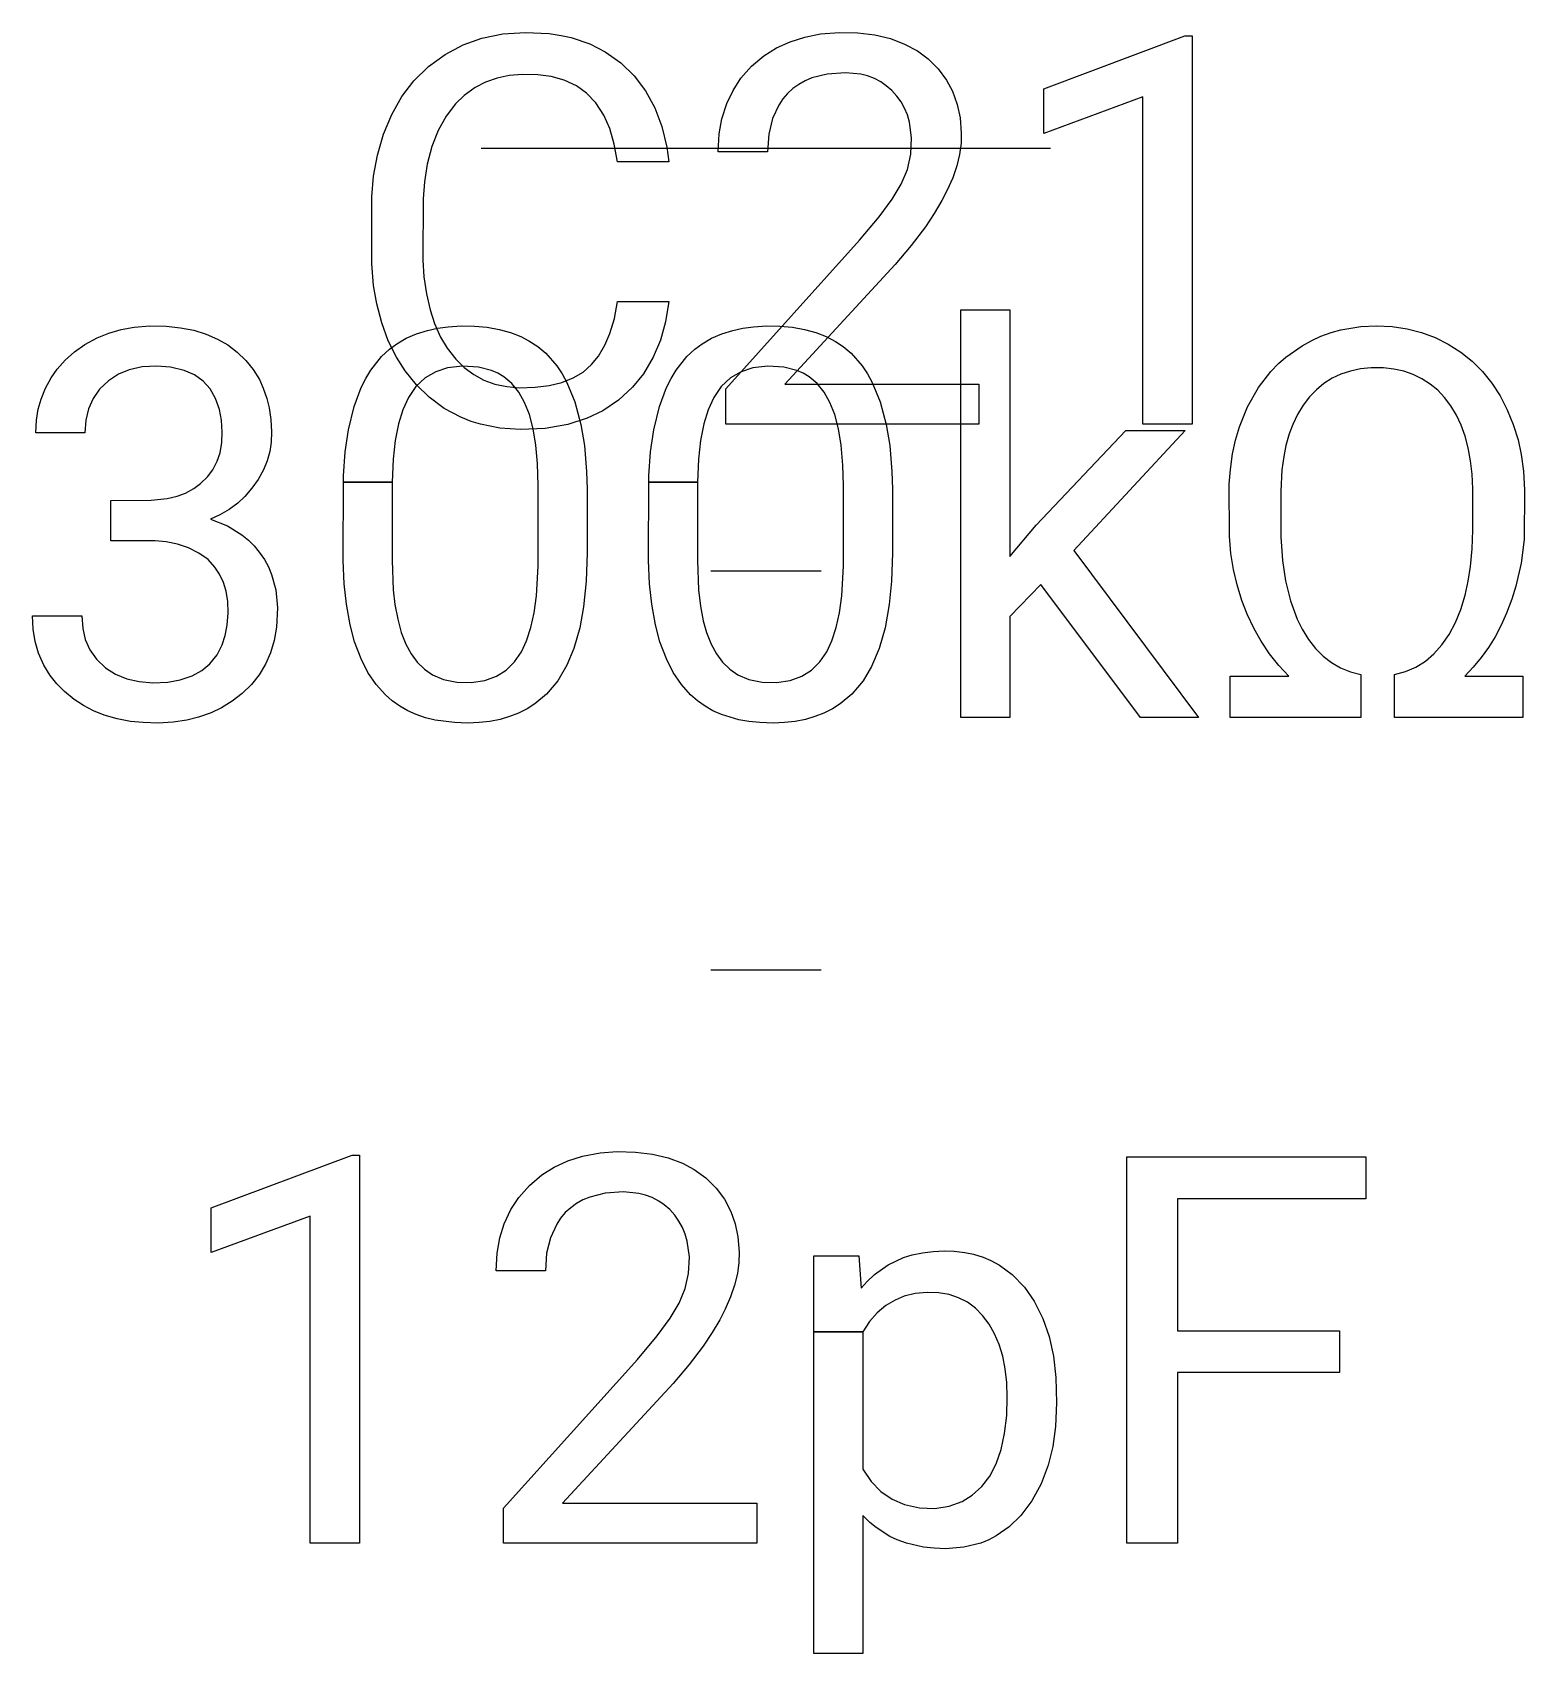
# Model space of a CAD drawing. Header units: inches. Extents: x 3.88 to 7.82, y -6.06 to -2.14.
# Drawn here: x 5.3987 to 5.5487, y -4.9117 to -4.7486 of the extents above; entities that cross this region are included whole.
import ezdxf

# ---------------------------------------------------------------- set-up
doc = ezdxf.new("R2010")
doc.units = ezdxf.units.IN
doc.header["$MEASUREMENT"] = 0
doc.layers.add('F.Silkscreen', color=41, linetype='CONTINUOUS', true_color=0xf2eda1)

msp = doc.modelspace()

# ---------------------------------------------------------------- linework, layer by layer
at = {"layer": 'F.Silkscreen', "linetype": 'CONTINUOUS'}
for p, q in [((5.442, -4.74984), (5.44386, -4.74919)), ((5.44386, -4.74919), (5.44598, -4.74876)), ((5.44598, -4.74876), (5.44824, -4.7486)), ((5.44824, -4.7486), (5.45062, -4.74872)), ((5.45062, -4.74872), (5.45184, -4.74891)), ((5.45184, -4.74891), (5.45284, -4.74913)), ((5.45284, -4.74913), (5.45472, -4.74976)), ((5.47349, -4.75017), (5.47486, -4.74954)), ((5.47486, -4.74954), (5.47634, -4.74907)), ((5.47634, -4.74907), (5.47793, -4.74876)), ((5.47793, -4.74876), (5.47982, -4.74861)), ((5.47982, -4.74861), (5.48168, -4.74865)), ((5.48168, -4.74865), (5.48338, -4.74885)), ((5.48338, -4.74885), (5.48495, -4.74923)), ((5.48495, -4.74923), (5.48638, -4.74977)), ((5.50039, -4.75427), (5.51457, -4.74896)), ((5.51457, -4.74896), (5.51531, -4.74896)), ((5.51531, -4.74896), (5.51531, -4.78801)), ((5.43849, -4.75203), (5.44016, -4.75081)), ((5.44016, -4.75081), (5.442, -4.74984)), ((5.45472, -4.74976), (5.45628, -4.75055)), ((5.45628, -4.75055), (5.45783, -4.75165)), ((5.47099, -4.75201), (5.47224, -4.75096)), ((5.47224, -4.75096), (5.47349, -4.75017)), ((5.48638, -4.74977), (5.48768, -4.75047)), ((5.48768, -4.75047), (5.48874, -4.75126)), ((5.48874, -4.75126), (5.48976, -4.75227)), ((5.43702, -4.75348), (5.43849, -4.75203)), ((5.44662, -4.75294), (5.44539, -4.7532)), ((5.44793, -4.75282), (5.44662, -4.75294)), ((5.44948, -4.75286), (5.44793, -4.75282)), ((5.45083, -4.75304), (5.44948, -4.75286)), ((5.45783, -4.75165), (5.45919, -4.75297)), ((5.45919, -4.75297), (5.46034, -4.75449)), ((5.46992, -4.75322), (5.47099, -4.75201)), ((5.47861, -4.75279), (5.47707, -4.75318)), ((5.48045, -4.75266), (5.47861, -4.75279)), ((5.48199, -4.75281), (5.48045, -4.75266)), ((5.48265, -4.75298), (5.48199, -4.75281)), ((5.48335, -4.75325), (5.48265, -4.75298)), ((5.48976, -4.75227), (5.4906, -4.7534)), ((5.43582, -4.75506), (5.43702, -4.75348)), ((5.44318, -4.75416), (5.4421, -4.75494)), ((5.44424, -4.75361), (5.44318, -4.75416)), ((5.44539, -4.7532), (5.44424, -4.75361)), ((5.45214, -4.7534), (5.45083, -4.75304)), ((5.45339, -4.75399), (5.45214, -4.7534)), ((5.4544, -4.75471), (5.45339, -4.75399)), ((5.46034, -4.75449), (5.46127, -4.75619)), ((5.4685, -4.75574), (5.46913, -4.75443)), ((5.46913, -4.75443), (5.46992, -4.75322)), ((5.47514, -4.75426), (5.47461, -4.75474)), ((5.47573, -4.75383), (5.47514, -4.75426)), ((5.47637, -4.75347), (5.47573, -4.75383)), ((5.47707, -4.75318), (5.47637, -4.75347)), ((5.484, -4.75359), (5.48335, -4.75325)), ((5.48454, -4.75396), (5.484, -4.75359)), ((5.4851, -4.75445), (5.48454, -4.75396)), ((5.4856, -4.755), (5.4851, -4.75445)), ((5.4906, -4.7534), (5.4912, -4.75452)), ((5.4912, -4.75452), (5.49168, -4.75586)), ((5.50039, -4.75876), (5.50039, -4.75427)), ((5.43481, -4.75685), (5.43582, -4.75506)), ((5.44121, -4.75579), (5.44026, -4.75703)), ((5.4421, -4.75494), (5.44121, -4.75579)), ((5.45533, -4.75569), (5.4544, -4.75471)), ((5.45612, -4.75692), (5.45533, -4.75569)), ((5.46127, -4.75619), (5.46198, -4.75808)), ((5.46801, -4.7573), (5.4685, -4.75574)), ((5.47373, -4.75591), (5.4731, -4.75727)), ((5.47414, -4.7553), (5.47373, -4.75591)), ((5.47461, -4.75474), (5.47414, -4.7553)), ((5.48603, -4.75559), (5.4856, -4.755)), ((5.48638, -4.75623), (5.48603, -4.75559)), ((5.48666, -4.75691), (5.48638, -4.75623)), ((5.49168, -4.75586), (5.49196, -4.75718)), ((5.51035, -4.7551), (5.50039, -4.75876)), ((5.51035, -4.78801), (5.51035, -4.7551)), ((5.43398, -4.75884), (5.43481, -4.75685)), ((5.44026, -4.75703), (5.43946, -4.75846)), ((5.45672, -4.75828), (5.45612, -4.75692)), ((5.46774, -4.75882), (5.46801, -4.7573)), ((5.4731, -4.75727), (5.47272, -4.75884)), ((5.48687, -4.75763), (5.48666, -4.75691)), ((5.48708, -4.75921), (5.48687, -4.75763)), ((5.49196, -4.75718), (5.49208, -4.75874)), ((5.43337, -4.76096), (5.43398, -4.75884)), ((5.43946, -4.75846), (5.43883, -4.76007)), ((5.45718, -4.75985), (5.45672, -4.75828)), ((5.46198, -4.75808), (5.46247, -4.76015)), ((5.46764, -4.76061), (5.46774, -4.75882)), ((5.47272, -4.75884), (5.4726, -4.76061)), ((5.487, -4.76086), (5.48708, -4.75921)), ((5.49208, -4.75874), (5.49206, -4.75976)), ((5.43298, -4.76307), (5.43337, -4.76096)), ((5.43883, -4.76007), (5.43837, -4.76185)), ((5.44381, -4.76024), (5.50107, -4.76024)), ((5.45752, -4.76163), (5.45718, -4.75985)), ((5.46247, -4.76015), (5.46268, -4.76163)), ((5.4726, -4.76061), (5.46764, -4.76061)), ((5.48666, -4.76238), (5.487, -4.76086)), ((5.49191, -4.76087), (5.49163, -4.76203)), ((5.49206, -4.75976), (5.49191, -4.76087)), ((5.43837, -4.76185), (5.43809, -4.76363)), ((5.46268, -4.76163), (5.45752, -4.76163)), ((5.48605, -4.76386), (5.48666, -4.76238)), ((5.49163, -4.76203), (5.49122, -4.76323)), ((5.43279, -4.76514), (5.43298, -4.76307)), ((5.43809, -4.76363), (5.43795, -4.76536)), ((5.48514, -4.76537), (5.48605, -4.76386)), ((5.49122, -4.76323), (5.49068, -4.76446)), ((5.43279, -4.7719), (5.43279, -4.76514)), ((5.43795, -4.76536), (5.43793, -4.77151)), ((5.48383, -4.76715), (5.48514, -4.76537)), ((5.49014, -4.76552), (5.48937, -4.76683)), ((5.49068, -4.76446), (5.49014, -4.76552)), ((5.48185, -4.76951), (5.48383, -4.76715)), ((5.48937, -4.76683), (5.48847, -4.76817)), ((5.48847, -4.76817), (5.48706, -4.77003)), ((5.46839, -4.78447), (5.48185, -4.76951)), ((5.48706, -4.77003), (5.48543, -4.77196)), ((5.43298, -4.77408), (5.43279, -4.7719)), ((5.43793, -4.77151), (5.43804, -4.77318)), ((5.48543, -4.77196), (5.47433, -4.784)), ((5.43329, -4.77591), (5.43298, -4.77408)), ((5.43804, -4.77318), (5.43828, -4.77492)), ((5.43828, -4.77492), (5.43866, -4.77653)), ((5.45719, -4.77739), (5.45752, -4.77569)), ((5.45752, -4.77569), (5.46268, -4.77569)), ((5.46268, -4.77569), (5.46234, -4.77772)), ((5.43379, -4.77783), (5.43329, -4.77591)), ((5.43866, -4.77653), (5.4391, -4.77788)), ((5.45674, -4.77889), (5.45719, -4.77739)), ((5.49205, -4.81754), (5.49205, -4.77652)), ((5.49205, -4.77652), (5.49697, -4.77652)), ((5.49697, -4.77652), (5.49697, -4.80132)), ((5.40516, -4.77933), (5.40634, -4.77885)), ((5.40634, -4.77885), (5.40759, -4.77849)), ((5.40759, -4.77849), (5.40891, -4.77826)), ((5.40891, -4.77826), (5.41046, -4.77814)), ((5.41046, -4.77814), (5.41212, -4.77816)), ((5.41212, -4.77816), (5.41355, -4.77831)), ((5.41355, -4.77831), (5.41488, -4.77857)), ((5.41488, -4.77857), (5.41612, -4.77895)), ((5.41612, -4.77895), (5.41727, -4.77945)), ((5.43445, -4.77963), (5.43379, -4.77783)), ((5.43626, -4.77938), (5.43729, -4.77893)), ((5.43729, -4.77893), (5.43839, -4.77858)), ((5.43839, -4.77858), (5.43939, -4.77836)), ((5.4391, -4.77788), (5.43972, -4.77925)), ((5.43939, -4.77836), (5.44046, -4.77821)), ((5.44046, -4.77821), (5.44177, -4.77813)), ((5.44177, -4.77813), (5.44313, -4.77815)), ((5.44313, -4.77815), (5.44441, -4.77827)), ((5.44441, -4.77827), (5.44561, -4.77848)), ((5.44561, -4.77848), (5.44673, -4.77879)), ((5.44673, -4.77879), (5.44777, -4.7792)), ((5.45624, -4.78008), (5.45674, -4.77889)), ((5.46234, -4.77772), (5.46182, -4.77958)), ((5.46697, -4.77938), (5.468, -4.77893)), ((5.468, -4.77893), (5.4691, -4.77858)), ((5.4691, -4.77858), (5.4701, -4.77836)), ((5.4701, -4.77836), (5.47117, -4.77821)), ((5.47117, -4.77821), (5.47248, -4.77813)), ((5.47248, -4.77813), (5.47384, -4.77815)), ((5.47384, -4.77815), (5.47512, -4.77827)), ((5.47512, -4.77827), (5.47632, -4.77848)), ((5.47632, -4.77848), (5.47744, -4.77879)), ((5.47744, -4.77879), (5.47848, -4.7792)), ((5.52825, -4.77918), (5.5293, -4.7788)), ((5.5293, -4.7788), (5.53027, -4.77854)), ((5.53027, -4.77854), (5.53228, -4.7782)), ((5.53228, -4.7782), (5.53386, -4.77813)), ((5.53386, -4.77813), (5.53542, -4.7782)), ((5.53542, -4.7782), (5.53693, -4.77842)), ((5.53693, -4.77842), (5.53837, -4.77879)), ((5.53837, -4.77879), (5.53975, -4.7793)), ((5.40196, -4.78159), (5.4029, -4.78074)), ((5.4029, -4.78074), (5.40393, -4.78)), ((5.40393, -4.78), (5.40516, -4.77933)), ((5.41727, -4.77945), (5.41832, -4.78005)), ((5.41832, -4.78005), (5.41927, -4.78078)), ((5.43378, -4.78121), (5.43458, -4.78048)), ((5.43528, -4.78129), (5.43445, -4.77963)), ((5.43458, -4.78048), (5.43532, -4.77993)), ((5.43532, -4.77993), (5.43626, -4.77938)), ((5.43972, -4.77925), (5.44039, -4.78037)), ((5.44039, -4.78037), (5.44124, -4.78149)), ((5.44777, -4.7792), (5.4486, -4.77962)), ((5.4486, -4.77962), (5.44949, -4.7802)), ((5.44949, -4.7802), (5.4503, -4.78088)), ((5.45559, -4.78119), (5.45624, -4.78008)), ((5.46182, -4.77958), (5.46111, -4.78128)), ((5.46449, -4.78121), (5.46529, -4.78048)), ((5.46529, -4.78048), (5.46603, -4.77993)), ((5.46603, -4.77993), (5.46697, -4.77938)), ((5.47848, -4.7792), (5.47944, -4.7797)), ((5.47944, -4.7797), (5.4802, -4.7802)), ((5.4802, -4.7802), (5.48101, -4.78088)), ((5.52473, -4.78127), (5.52636, -4.78013)), ((5.52636, -4.78013), (5.52734, -4.77959)), ((5.52734, -4.77959), (5.52825, -4.77918)), ((5.53975, -4.7793), (5.54107, -4.77996)), ((5.54107, -4.77996), (5.54232, -4.78076)), ((5.40114, -4.7825), (5.40196, -4.78159)), ((5.4097, -4.78226), (5.4084, -4.78254)), ((5.41116, -4.78219), (5.4097, -4.78226)), ((5.41254, -4.78229), (5.41116, -4.78219)), ((5.41392, -4.78261), (5.41254, -4.78229)), ((5.41927, -4.78078), (5.42013, -4.78161)), ((5.42013, -4.78161), (5.42087, -4.78253)), ((5.43269, -4.78257), (5.43378, -4.78121)), ((5.43615, -4.78265), (5.43528, -4.78129)), ((5.4404, -4.78236), (5.43925, -4.78274)), ((5.44193, -4.78219), (5.4404, -4.78236)), ((5.44124, -4.78149), (5.4421, -4.78233)), ((5.44353, -4.78229), (5.44193, -4.78219)), ((5.4421, -4.78233), (5.44305, -4.78303)), ((5.44484, -4.78262), (5.44353, -4.78229)), ((5.4503, -4.78088), (5.45142, -4.78215)), ((5.45142, -4.78215), (5.45195, -4.78294)), ((5.45404, -4.78277), (5.4549, -4.78203)), ((5.4549, -4.78203), (5.45559, -4.78119)), ((5.46111, -4.78128), (5.46012, -4.78294)), ((5.4634, -4.78257), (5.46449, -4.78121)), ((5.47111, -4.78236), (5.46996, -4.78274)), ((5.47264, -4.78219), (5.47111, -4.78236)), ((5.47423, -4.78229), (5.47264, -4.78219)), ((5.47555, -4.78262), (5.47423, -4.78229)), ((5.48101, -4.78088), (5.48213, -4.78215)), ((5.48213, -4.78215), (5.48265, -4.78294)), ((5.52321, -4.78273), (5.52399, -4.78193)), ((5.52399, -4.78193), (5.52473, -4.78127)), ((5.5333, -4.78236), (5.53223, -4.78246)), ((5.53455, -4.78236), (5.5333, -4.78236)), ((5.5356, -4.78248), (5.53455, -4.78236)), ((5.54232, -4.78076), (5.54347, -4.78169)), ((5.54347, -4.78169), (5.54451, -4.78273)), ((5.39996, -4.7844), (5.40053, -4.78336)), ((5.40053, -4.78336), (5.40114, -4.7825)), ((5.4063, -4.78365), (5.40541, -4.78451)), ((5.40732, -4.78298), (5.4063, -4.78365)), ((5.4084, -4.78254), (5.40732, -4.78298)), ((5.41496, -4.78307), (5.41392, -4.78261)), ((5.41583, -4.78369), (5.41496, -4.78307)), ((5.41654, -4.78447), (5.41583, -4.78369)), ((5.42087, -4.78253), (5.42149, -4.78354)), ((5.42149, -4.78354), (5.42188, -4.78439)), ((5.43172, -4.78434), (5.43218, -4.78341)), ((5.43218, -4.78341), (5.43269, -4.78257)), ((5.43729, -4.78406), (5.43615, -4.78265)), ((5.43816, -4.78336), (5.43724, -4.78423)), ((5.43925, -4.78274), (5.43816, -4.78336)), ((5.44305, -4.78303), (5.44407, -4.78358)), ((5.44407, -4.78358), (5.44518, -4.78399)), ((5.44547, -4.7829), (5.44484, -4.78262)), ((5.44518, -4.78399), (5.44638, -4.78424)), ((5.44606, -4.78325), (5.44547, -4.7829)), ((5.44688, -4.78394), (5.44606, -4.78325)), ((5.44759, -4.7848), (5.44688, -4.78394)), ((5.45064, -4.78412), (5.45191, -4.78381)), ((5.45191, -4.78381), (5.45305, -4.78335)), ((5.45195, -4.78294), (5.45242, -4.78381)), ((5.45242, -4.78381), (5.45323, -4.78577)), ((5.45305, -4.78335), (5.45404, -4.78277)), ((5.46012, -4.78294), (5.45903, -4.7843)), ((5.46243, -4.78434), (5.46289, -4.78341)), ((5.46289, -4.78341), (5.4634, -4.78257)), ((5.46887, -4.78336), (5.46795, -4.78423)), ((5.46996, -4.78274), (5.46887, -4.78336)), ((5.47433, -4.784), (5.49386, -4.784)), ((5.47618, -4.7829), (5.47555, -4.78262)), ((5.47677, -4.78325), (5.47618, -4.7829)), ((5.47759, -4.78394), (5.47677, -4.78325)), ((5.47829, -4.7848), (5.47759, -4.78394)), ((5.48265, -4.78294), (5.48313, -4.78381)), ((5.48313, -4.78381), (5.48394, -4.78577)), ((5.49386, -4.784), (5.49386, -4.78801)), ((5.52198, -4.78433), (5.52321, -4.78273)), ((5.52856, -4.78392), (5.5278, -4.78455)), ((5.52939, -4.7834), (5.52856, -4.78392)), ((5.53027, -4.78298), (5.52939, -4.7834)), ((5.53122, -4.78267), (5.53027, -4.78298)), ((5.53223, -4.78246), (5.53122, -4.78267)), ((5.5366, -4.7827), (5.5356, -4.78248)), ((5.53754, -4.78302), (5.5366, -4.7827)), ((5.53842, -4.78345), (5.53754, -4.78302)), ((5.53924, -4.78398), (5.53842, -4.78345)), ((5.54, -4.78461), (5.53924, -4.78398)), ((5.54451, -4.78273), (5.54544, -4.78389)), ((5.54544, -4.78389), (5.54628, -4.78516)), ((5.39925, -4.78652), (5.39953, -4.78549)), ((5.39953, -4.78549), (5.39996, -4.7844)), ((5.40477, -4.78542), (5.40431, -4.78646)), ((5.40541, -4.78451), (5.40477, -4.78542)), ((5.41709, -4.78542), (5.41654, -4.78447)), ((5.41747, -4.78654), (5.41709, -4.78542)), ((5.42188, -4.78439), (5.42224, -4.78543)), ((5.42224, -4.78543), (5.42247, -4.78639)), ((5.43102, -4.78623), (5.43172, -4.78434)), ((5.43649, -4.78533), (5.43593, -4.78656)), ((5.43724, -4.78423), (5.43649, -4.78533)), ((5.43855, -4.78529), (5.43729, -4.78406)), ((5.44008, -4.78643), (5.43855, -4.78529)), ((5.44638, -4.78424), (5.44766, -4.78435)), ((5.44817, -4.78583), (5.44759, -4.7848)), ((5.44766, -4.78435), (5.44923, -4.7843)), ((5.44923, -4.7843), (5.45064, -4.78412)), ((5.45762, -4.78559), (5.45604, -4.78666)), ((5.45903, -4.7843), (5.45762, -4.78559)), ((5.46173, -4.78623), (5.46243, -4.78434)), ((5.4672, -4.78533), (5.46664, -4.78656)), ((5.46795, -4.78423), (5.4672, -4.78533)), ((5.46839, -4.78801), (5.46839, -4.78447)), ((5.47888, -4.78583), (5.47829, -4.7848)), ((5.52087, -4.78628), (5.52198, -4.78433)), ((5.5271, -4.78528), (5.52646, -4.78612)), ((5.5278, -4.78455), (5.5271, -4.78528)), ((5.5407, -4.78535), (5.54, -4.78461)), ((5.54134, -4.78618), (5.5407, -4.78535)), ((5.54628, -4.78516), (5.547, -4.78656)), ((5.39908, -4.7876), (5.39925, -4.78652)), ((5.40431, -4.78646), (5.40403, -4.78761)), ((5.41767, -4.78762), (5.41747, -4.78654)), ((5.42247, -4.78639), (5.42264, -4.78756)), ((5.43045, -4.78859), (5.43102, -4.78623)), ((5.43593, -4.78656), (5.43549, -4.788)), ((5.44174, -4.78732), (5.44008, -4.78643)), ((5.44865, -4.78706), (5.44817, -4.78583)), ((5.44903, -4.7885), (5.44865, -4.78706)), ((5.45323, -4.78577), (5.45383, -4.78805)), ((5.45604, -4.78666), (5.45444, -4.78743)), ((5.46116, -4.78859), (5.46173, -4.78623)), ((5.46664, -4.78656), (5.46619, -4.788)), ((5.47936, -4.78706), (5.47888, -4.78583)), ((5.47974, -4.7885), (5.47936, -4.78706)), ((5.48394, -4.78577), (5.48454, -4.78805)), ((5.52006, -4.78829), (5.52087, -4.78628)), ((5.5259, -4.78704), (5.52542, -4.78805)), ((5.52646, -4.78612), (5.5259, -4.78704)), ((5.54189, -4.7871), (5.54134, -4.78618)), ((5.54237, -4.78811), (5.54189, -4.7871)), ((5.547, -4.78656), (5.5476, -4.78804)), ((5.39902, -4.78888), (5.39908, -4.7876)), ((5.40394, -4.78888), (5.39902, -4.78888)), ((5.40403, -4.78761), (5.40394, -4.78888)), ((5.41775, -4.78882), (5.41767, -4.78762)), ((5.41772, -4.78986), (5.41775, -4.78882)), ((5.42264, -4.78756), (5.42271, -4.78879)), ((5.42271, -4.78879), (5.42268, -4.78983)), ((5.43013, -4.79079), (5.43045, -4.78859)), ((5.43549, -4.788), (5.43516, -4.78967)), ((5.4428, -4.78774), (5.44174, -4.78732)), ((5.44372, -4.78803), (5.4428, -4.78774)), ((5.44566, -4.78842), (5.44372, -4.78803)), ((5.44774, -4.78856), (5.44566, -4.78842)), ((5.45024, -4.78844), (5.44774, -4.78856)), ((5.4493, -4.79013), (5.44903, -4.7885)), ((5.45252, -4.78805), (5.45024, -4.78844)), ((5.45444, -4.78743), (5.45252, -4.78805)), ((5.45383, -4.78805), (5.45418, -4.79018)), ((5.46084, -4.79079), (5.46116, -4.78859)), ((5.46619, -4.788), (5.46586, -4.78967)), ((5.49386, -4.78801), (5.46839, -4.78801)), ((5.48001, -4.79013), (5.47974, -4.7885)), ((5.48454, -4.78805), (5.48489, -4.79018)), ((5.49961, -4.79817), (5.50862, -4.78864)), ((5.51461, -4.78864), (5.50339, -4.80073)), ((5.50862, -4.78864), (5.51461, -4.78864)), ((5.51531, -4.78801), (5.51035, -4.78801)), ((5.51967, -4.78962), (5.52006, -4.78829)), ((5.52542, -4.78805), (5.52507, -4.789)), ((5.54277, -4.78921), (5.54237, -4.78811)), ((5.5476, -4.78804), (5.54808, -4.78959)), ((5.41754, -4.79089), (5.41772, -4.78986)), ((5.42268, -4.78983), (5.42254, -4.79077)), ((5.43516, -4.78967), (5.43494, -4.79155)), ((5.44947, -4.79196), (5.4493, -4.79013)), ((5.45418, -4.79018), (5.4544, -4.79277)), ((5.46586, -4.78967), (5.46565, -4.79155)), ((5.48018, -4.79214), (5.48001, -4.79013)), ((5.48489, -4.79018), (5.48511, -4.79277)), ((5.51937, -4.791), (5.51967, -4.78962)), ((5.52474, -4.79017), (5.52452, -4.79127)), ((5.52507, -4.789), (5.52474, -4.79017)), ((5.54308, -4.7904), (5.54277, -4.78921)), ((5.54331, -4.79169), (5.54308, -4.7904)), ((5.54808, -4.78959), (5.5484, -4.79107)), ((5.41681, -4.79261), (5.41725, -4.79175)), ((5.41725, -4.79175), (5.41754, -4.79089)), ((5.42228, -4.7917), (5.4219, -4.79262)), ((5.42254, -4.79077), (5.42228, -4.7917)), ((5.42996, -4.7932), (5.43013, -4.79079)), ((5.43494, -4.79155), (5.43484, -4.79384)), ((5.44953, -4.79419), (5.44947, -4.79196)), ((5.46067, -4.7932), (5.46084, -4.79079)), ((5.46565, -4.79155), (5.46555, -4.79384)), ((5.48024, -4.79419), (5.48018, -4.79214)), ((5.51915, -4.79258), (5.51937, -4.791)), ((5.52452, -4.79127), (5.52434, -4.7926)), ((5.54347, -4.79306), (5.54331, -4.79169)), ((5.5484, -4.79107), (5.54863, -4.79276)), ((5.41556, -4.794), (5.41627, -4.79332)), ((5.41627, -4.79332), (5.41681, -4.79261)), ((5.42136, -4.79359), (5.42074, -4.79447)), ((5.4219, -4.79262), (5.42136, -4.79359)), ((5.42995, -4.79384), (5.42996, -4.7932)), ((5.4544, -4.79277), (5.45445, -4.79455)), ((5.46066, -4.79384), (5.46067, -4.7932)), ((5.48511, -4.79277), (5.48516, -4.79455)), ((5.51904, -4.79407), (5.51915, -4.79258)), ((5.52434, -4.7926), (5.52422, -4.79476)), ((5.54354, -4.79453), (5.54347, -4.79306)), ((5.54863, -4.79276), (5.54874, -4.79467)), ((5.41222, -4.79551), (5.41322, -4.79526)), ((5.41322, -4.79526), (5.41406, -4.79495)), ((5.41406, -4.79495), (5.41488, -4.7945)), ((5.41488, -4.7945), (5.41556, -4.794)), ((5.42004, -4.79529), (5.41932, -4.79595)), ((5.42074, -4.79447), (5.42004, -4.79529)), ((5.42992, -4.80163), (5.42995, -4.79384)), ((5.42995, -4.79384), (5.43484, -4.79384)), ((5.43484, -4.79384), (5.42995, -4.79384)), ((5.43484, -4.79384), (5.43484, -4.80175)), ((5.44953, -4.8023), (5.44953, -4.79419)), ((5.45445, -4.79455), (5.45445, -4.80096)), ((5.46063, -4.80163), (5.46066, -4.79384)), ((5.46066, -4.79384), (5.46555, -4.79384)), ((5.46555, -4.79384), (5.46066, -4.79384)), ((5.46555, -4.79384), (5.46555, -4.80175)), ((5.48024, -4.8023), (5.48024, -4.79419)), ((5.48516, -4.79455), (5.48516, -4.80096)), ((5.51905, -4.7993), (5.51904, -4.79407)), ((5.52422, -4.79476), (5.52423, -4.79934)), ((5.54354, -4.79868), (5.54354, -4.79453)), ((5.54874, -4.79467), (5.54869, -4.79963)), ((5.40654, -4.79569), (5.4106, -4.79568)), ((5.40654, -4.79974), (5.40654, -4.79569)), ((5.4106, -4.79568), (5.41222, -4.79551)), ((5.41846, -4.7966), (5.41751, -4.79715)), ((5.41932, -4.79595), (5.41846, -4.7966)), ((5.41751, -4.79715), (5.41657, -4.79758)), ((5.41657, -4.79758), (5.41827, -4.79826)), ((5.41827, -4.79826), (5.41973, -4.79915)), ((5.49697, -4.80132), (5.49961, -4.79817)), ((5.54347, -4.80057), (5.54354, -4.79868)), ((5.41099, -4.79977), (5.40654, -4.79974)), ((5.41211, -4.79987), (5.41099, -4.79977)), ((5.41324, -4.80009), (5.41211, -4.79987)), ((5.41435, -4.80045), (5.41324, -4.80009)), ((5.41973, -4.79915), (5.42038, -4.79968)), ((5.42038, -4.79968), (5.42096, -4.80026)), ((5.42096, -4.80026), (5.42148, -4.80089)), ((5.5192, -4.80104), (5.51905, -4.7993)), ((5.52423, -4.79934), (5.5244, -4.80174)), ((5.54869, -4.79963), (5.54841, -4.80199)), ((5.41541, -4.80098), (5.41435, -4.80045)), ((5.41632, -4.80165), (5.41541, -4.80098)), ((5.41702, -4.8024), (5.41632, -4.80165)), ((5.42148, -4.80089), (5.422, -4.80165)), ((5.422, -4.80165), (5.42239, -4.80237)), ((5.42993, -4.80175), (5.42992, -4.80163)), ((5.43003, -4.80409), (5.42993, -4.80175)), ((5.43484, -4.80175), (5.43496, -4.80469)), ((5.45445, -4.80096), (5.45436, -4.80381)), ((5.46064, -4.80175), (5.46063, -4.80163)), ((5.46074, -4.80409), (5.46064, -4.80175)), ((5.46555, -4.80175), (5.46567, -4.80469)), ((5.48516, -4.80096), (5.48507, -4.80381)), ((5.50339, -4.80073), (5.51594, -4.81754)), ((5.51946, -4.80263), (5.5192, -4.80104)), ((5.5244, -4.80174), (5.5247, -4.80378)), ((5.5433, -4.80233), (5.54347, -4.80057)), ((5.41749, -4.8031), (5.41702, -4.8024)), ((5.41789, -4.80396), (5.41749, -4.8031)), ((5.42239, -4.80237), (5.42271, -4.80314)), ((5.42271, -4.80314), (5.42313, -4.8047)), ((5.44937, -4.8053), (5.44953, -4.8023)), ((5.46691, -4.80276), (5.47798, -4.80276)), ((5.48007, -4.8053), (5.48024, -4.8023)), ((5.51983, -4.80419), (5.51946, -4.80263)), ((5.54307, -4.80383), (5.5433, -4.80233)), ((5.54841, -4.80199), (5.54787, -4.80433)), ((5.41814, -4.80483), (5.41789, -4.80396)), ((5.41831, -4.80587), (5.41814, -4.80483)), ((5.42313, -4.8047), (5.42331, -4.8065)), ((5.43024, -4.80614), (5.43003, -4.80409)), ((5.43496, -4.80469), (5.43512, -4.80617)), ((5.45436, -4.80381), (5.4541, -4.80639)), ((5.46095, -4.80614), (5.46074, -4.80409)), ((5.46567, -4.80469), (5.46586, -4.80632)), ((5.48507, -4.80381), (5.48484, -4.80617)), ((5.50008, -4.80415), (5.49697, -4.80738)), ((5.51012, -4.81754), (5.50008, -4.80415)), ((5.52031, -4.80575), (5.51983, -4.80419)), ((5.5247, -4.80378), (5.5252, -4.8058)), ((5.54276, -4.80522), (5.54307, -4.80383)), ((5.54787, -4.80433), (5.54746, -4.80562)), ((5.41834, -4.80701), (5.41831, -4.80587)), ((5.42331, -4.8065), (5.42321, -4.80845)), ((5.43062, -4.80822), (5.43024, -4.80614)), ((5.43512, -4.80617), (5.4354, -4.80765)), ((5.44913, -4.80699), (5.44937, -4.8053)), ((5.4541, -4.80639), (5.45371, -4.80851)), ((5.46133, -4.80822), (5.46095, -4.80614)), ((5.46586, -4.80632), (5.46614, -4.80779)), ((5.47984, -4.80699), (5.48007, -4.8053)), ((5.48484, -4.80617), (5.48442, -4.80851)), ((5.52085, -4.80715), (5.52031, -4.80575)), ((5.5252, -4.8058), (5.52587, -4.80763)), ((5.54178, -4.80798), (5.54232, -4.80666)), ((5.54232, -4.80666), (5.54276, -4.80522)), ((5.54746, -4.80562), (5.54692, -4.80702)), ((5.39873, -4.80863), (5.39866, -4.8073)), ((5.39866, -4.8073), (5.40362, -4.8073)), ((5.40362, -4.8073), (5.40372, -4.80859)), ((5.41806, -4.80928), (5.41826, -4.80825)), ((5.41826, -4.80825), (5.41834, -4.80701)), ((5.42321, -4.80845), (5.42297, -4.80977)), ((5.43107, -4.80993), (5.43062, -4.80822)), ((5.4354, -4.80765), (5.43576, -4.80898)), ((5.4488, -4.80849), (5.44913, -4.80699)), ((5.46178, -4.80993), (5.46133, -4.80822)), ((5.46614, -4.80779), (5.46647, -4.80898)), ((5.47951, -4.80849), (5.47984, -4.80699)), ((5.49697, -4.80738), (5.49697, -4.81754)), ((5.52153, -4.8086), (5.52085, -4.80715)), ((5.52587, -4.80763), (5.52636, -4.80865)), ((5.54115, -4.80918), (5.54178, -4.80798)), ((5.54638, -4.80824), (5.54577, -4.8094)), ((5.54692, -4.80702), (5.54638, -4.80824)), ((5.39893, -4.80988), (5.39873, -4.80863)), ((5.39927, -4.81105), (5.39893, -4.80988)), ((5.40372, -4.80859), (5.40398, -4.80967)), ((5.40398, -4.80967), (5.40445, -4.81072)), ((5.41775, -4.81022), (5.41806, -4.80928)), ((5.42297, -4.80977), (5.4226, -4.81101)), ((5.43172, -4.81164), (5.43107, -4.80993)), ((5.43576, -4.80898), (5.43621, -4.81014)), ((5.44784, -4.81093), (5.44837, -4.80981)), ((5.44837, -4.80981), (5.4488, -4.80849)), ((5.45371, -4.80851), (5.45312, -4.8106)), ((5.46242, -4.81164), (5.46178, -4.80993)), ((5.46647, -4.80898), (5.46692, -4.81014)), ((5.47855, -4.81093), (5.47908, -4.80981)), ((5.47908, -4.80981), (5.47951, -4.80849)), ((5.48442, -4.80851), (5.48382, -4.8106)), ((5.52224, -4.80984), (5.52153, -4.8086)), ((5.52309, -4.81111), (5.52224, -4.80984)), ((5.52636, -4.80865), (5.527, -4.80968)), ((5.527, -4.80968), (5.5277, -4.81058)), ((5.54043, -4.81023), (5.54115, -4.80918)), ((5.54577, -4.8094), (5.5451, -4.81049)), ((5.39981, -4.81227), (5.39927, -4.81105)), ((5.40445, -4.81072), (5.4051, -4.81165)), ((5.4051, -4.81165), (5.40602, -4.81252)), ((5.41652, -4.81213), (5.41724, -4.81121)), ((5.41724, -4.81121), (5.41775, -4.81022)), ((5.4226, -4.81101), (5.4221, -4.81217)), ((5.43241, -4.813), (5.43172, -4.81164)), ((5.43621, -4.81014), (5.43675, -4.81114)), ((5.43675, -4.81114), (5.43737, -4.81198)), ((5.44714, -4.81194), (5.44784, -4.81093)), ((5.45312, -4.8106), (5.45242, -4.81226)), ((5.46312, -4.813), (5.46242, -4.81164)), ((5.46692, -4.81014), (5.46746, -4.81114)), ((5.46746, -4.81114), (5.46808, -4.81198)), ((5.47785, -4.81194), (5.47855, -4.81093)), ((5.48382, -4.8106), (5.48306, -4.81241)), ((5.52402, -4.81229), (5.52309, -4.81111)), ((5.5277, -4.81058), (5.52847, -4.81136)), ((5.52847, -4.81136), (5.52932, -4.81201)), ((5.53876, -4.81187), (5.53963, -4.81112)), ((5.53963, -4.81112), (5.54043, -4.81023)), ((5.54437, -4.81151), (5.54357, -4.81247)), ((5.5451, -4.81049), (5.54437, -4.81151)), ((5.40043, -4.81329), (5.39981, -4.81227)), ((5.4011, -4.81413), (5.40043, -4.81329)), ((5.40602, -4.81252), (5.40702, -4.81316)), ((5.40702, -4.81316), (5.40814, -4.81363)), ((5.41352, -4.81375), (5.41472, -4.81335)), ((5.41472, -4.81335), (5.41569, -4.81281)), ((5.41569, -4.81281), (5.41652, -4.81213)), ((5.42146, -4.81324), (5.42068, -4.81422)), ((5.4221, -4.81217), (5.42146, -4.81324)), ((5.43322, -4.81421), (5.43241, -4.813)), ((5.43737, -4.81198), (5.43809, -4.81268)), ((5.43809, -4.81268), (5.4389, -4.81324)), ((5.4389, -4.81324), (5.44, -4.81371)), ((5.44535, -4.81337), (5.44631, -4.81276)), ((5.44631, -4.81276), (5.44714, -4.81194)), ((5.45242, -4.81226), (5.4515, -4.81384)), ((5.46393, -4.81421), (5.46312, -4.813)), ((5.46808, -4.81198), (5.4688, -4.81268)), ((5.4688, -4.81268), (5.46961, -4.81324)), ((5.46961, -4.81324), (5.47071, -4.81371)), ((5.47606, -4.81337), (5.47702, -4.81276)), ((5.47702, -4.81276), (5.47785, -4.81194)), ((5.48306, -4.81241), (5.4822, -4.81384)), ((5.51913, -4.81754), (5.51913, -4.81337)), ((5.51913, -4.81337), (5.52504, -4.81337)), ((5.52504, -4.81337), (5.52402, -4.81229)), ((5.52932, -4.81201), (5.53023, -4.81254)), ((5.53023, -4.81254), (5.53122, -4.81294)), ((5.53122, -4.81294), (5.53228, -4.81321)), ((5.53228, -4.81321), (5.53228, -4.81754)), ((5.53567, -4.81321), (5.53678, -4.81291)), ((5.53567, -4.81754), (5.53567, -4.81321)), ((5.53678, -4.81291), (5.5378, -4.81247)), ((5.5378, -4.81247), (5.53876, -4.81187)), ((5.54357, -4.81247), (5.54272, -4.81337)), ((5.54272, -4.81337), (5.54858, -4.81337)), ((5.54858, -4.81337), (5.54858, -4.81754)), ((5.40188, -4.81491), (5.4011, -4.81413)), ((5.40286, -4.81572), (5.40188, -4.81491)), ((5.40814, -4.81363), (5.40939, -4.81392)), ((5.40939, -4.81392), (5.41078, -4.81403)), ((5.41078, -4.81403), (5.41227, -4.81397)), ((5.41227, -4.81397), (5.41352, -4.81375)), ((5.42068, -4.81422), (5.41977, -4.81511)), ((5.43416, -4.81526), (5.43322, -4.81421)), ((5.44, -4.81371), (5.44134, -4.81399)), ((5.44134, -4.81399), (5.4428, -4.81402)), ((5.4428, -4.81402), (5.44415, -4.81381)), ((5.44415, -4.81381), (5.44535, -4.81337)), ((5.4515, -4.81384), (5.45038, -4.81517)), ((5.46486, -4.81526), (5.46393, -4.81421)), ((5.47071, -4.81371), (5.47205, -4.81399)), ((5.47205, -4.81399), (5.47351, -4.81402)), ((5.47351, -4.81402), (5.47486, -4.81381)), ((5.47486, -4.81381), (5.47606, -4.81337)), ((5.4822, -4.81384), (5.48109, -4.81517)), ((5.4038, -4.81634), (5.40286, -4.81572)), ((5.40481, -4.81686), (5.4038, -4.81634)), ((5.41767, -4.81657), (5.41663, -4.81706)), ((5.41876, -4.8159), (5.41767, -4.81657)), ((5.41977, -4.81511), (5.41876, -4.8159)), ((5.43485, -4.81586), (5.43416, -4.81526)), ((5.4356, -4.81639), (5.43485, -4.81586)), ((5.43641, -4.81685), (5.4356, -4.81639)), ((5.4492, -4.81617), (5.44841, -4.81667)), ((5.45038, -4.81517), (5.4492, -4.81617)), ((5.46556, -4.81586), (5.46486, -4.81526)), ((5.46631, -4.81639), (5.46556, -4.81586)), ((5.46711, -4.81685), (5.46631, -4.81639)), ((5.47991, -4.81617), (5.47912, -4.81667)), ((5.48109, -4.81517), (5.47991, -4.81617)), ((5.40589, -4.8173), (5.40481, -4.81686)), ((5.40717, -4.81767), (5.40589, -4.8173)), ((5.40853, -4.81793), (5.40717, -4.81767)), ((5.40981, -4.81805), (5.40853, -4.81793)), ((5.41132, -4.81809), (5.40981, -4.81805)), ((5.4128, -4.818), (5.41132, -4.81809)), ((5.4142, -4.81779), (5.4128, -4.818)), ((5.41538, -4.8175), (5.4142, -4.81779)), ((5.41663, -4.81706), (5.41538, -4.8175)), ((5.43727, -4.81724), (5.43641, -4.81685)), ((5.43819, -4.81756), (5.43727, -4.81724)), ((5.43917, -4.8178), (5.43819, -4.81756)), ((5.44111, -4.81805), (5.43917, -4.8178)), ((5.44244, -4.81809), (5.44111, -4.81805)), ((5.44358, -4.81804), (5.44244, -4.81809)), ((5.44467, -4.81792), (5.44358, -4.81804)), ((5.44569, -4.81772), (5.44467, -4.81792)), ((5.44665, -4.81744), (5.44569, -4.81772)), ((5.44756, -4.81709), (5.44665, -4.81744)), ((5.44841, -4.81667), (5.44756, -4.81709)), ((5.46798, -4.81724), (5.46711, -4.81685)), ((5.46971, -4.81776), (5.46798, -4.81724)), ((5.47073, -4.81795), (5.46971, -4.81776)), ((5.47181, -4.81805), (5.47073, -4.81795)), ((5.47315, -4.81809), (5.47181, -4.81805)), ((5.47429, -4.81804), (5.47315, -4.81809)), ((5.47537, -4.81792), (5.47429, -4.81804)), ((5.4764, -4.81772), (5.47537, -4.81792)), ((5.47736, -4.81744), (5.4764, -4.81772)), ((5.47827, -4.81709), (5.47736, -4.81744)), ((5.47912, -4.81667), (5.47827, -4.81709)), ((5.49697, -4.81754), (5.49205, -4.81754)), ((5.51594, -4.81754), (5.51012, -4.81754)), ((5.53228, -4.81754), (5.51913, -4.81754)), ((5.54858, -4.81754), (5.53567, -4.81754)), ((5.46691, -4.84291), (5.47798, -4.84291)), ((5.41663, -4.86687), (5.43081, -4.86156)), ((5.43081, -4.86156), (5.43156, -4.86156)), ((5.43156, -4.86156), (5.43156, -4.90061)), ((5.45115, -4.86276), (5.45252, -4.86213)), ((5.45252, -4.86213), (5.454, -4.86167)), ((5.454, -4.86167), (5.45576, -4.86134)), ((5.45576, -4.86134), (5.45747, -4.86121)), ((5.45747, -4.86121), (5.45933, -4.86125)), ((5.45933, -4.86125), (5.46104, -4.86145)), ((5.46104, -4.86145), (5.4626, -4.86182)), ((5.4626, -4.86182), (5.46404, -4.86236)), ((5.50872, -4.90061), (5.50872, -4.86175)), ((5.50872, -4.86175), (5.53278, -4.86175)), ((5.53278, -4.86175), (5.53278, -4.86596)), ((5.44865, -4.86461), (5.4499, -4.86356)), ((5.4499, -4.86356), (5.45115, -4.86276)), ((5.46404, -4.86236), (5.46522, -4.863)), ((5.46522, -4.863), (5.4664, -4.86386)), ((5.4664, -4.86386), (5.46742, -4.86487)), ((5.44758, -4.86582), (5.44865, -4.86461)), ((5.45626, -4.86539), (5.45472, -4.86578)), ((5.45811, -4.86526), (5.45626, -4.86539)), ((5.45964, -4.86541), (5.45811, -4.86526)), ((5.46031, -4.86558), (5.45964, -4.86541)), ((5.46742, -4.86487), (5.46826, -4.866)), ((5.41663, -4.87136), (5.41663, -4.86687)), ((5.44611, -4.86847), (5.44679, -4.86703)), ((5.44679, -4.86703), (5.44758, -4.86582)), ((5.4528, -4.86685), (5.45226, -4.86734)), ((5.45339, -4.86643), (5.4528, -4.86685)), ((5.45403, -4.86607), (5.45339, -4.86643)), ((5.45472, -4.86578), (5.45403, -4.86607)), ((5.46101, -4.86584), (5.46031, -4.86558)), ((5.46166, -4.86619), (5.46101, -4.86584)), ((5.4622, -4.86656), (5.46166, -4.86619)), ((5.46276, -4.86704), (5.4622, -4.86656)), ((5.46326, -4.8676), (5.46276, -4.86704)), ((5.46826, -4.866), (5.46891, -4.86723)), ((5.53278, -4.86596), (5.51384, -4.86596)), ((5.51384, -4.86596), (5.51384, -4.87923)), ((5.42659, -4.8677), (5.41663, -4.87136)), ((5.42659, -4.90061), (5.42659, -4.8677)), ((5.44567, -4.86989), (5.44611, -4.86847)), ((5.45139, -4.86851), (5.45076, -4.86987)), ((5.45179, -4.8679), (5.45139, -4.86851)), ((5.45226, -4.86734), (5.45179, -4.8679)), ((5.46368, -4.86819), (5.46326, -4.8676)), ((5.46404, -4.86883), (5.46368, -4.86819)), ((5.46891, -4.86723), (5.46934, -4.86846)), ((5.46934, -4.86846), (5.46961, -4.86978)), ((5.4454, -4.87142), (5.44567, -4.86989)), ((5.45076, -4.86987), (5.45038, -4.87144)), ((5.46432, -4.86951), (5.46404, -4.86883)), ((5.46453, -4.87023), (5.46432, -4.86951)), ((5.46474, -4.87181), (5.46453, -4.87023)), ((5.46961, -4.86978), (5.46974, -4.87134)), ((5.4453, -4.87321), (5.4454, -4.87142)), ((5.45038, -4.87144), (5.45026, -4.87321)), ((5.46466, -4.87346), (5.46474, -4.87181)), ((5.46974, -4.87134), (5.46972, -4.87236)), ((5.47726, -4.87935), (5.47726, -4.87171)), ((5.47726, -4.87171), (5.48179, -4.87171)), ((5.48179, -4.87171), (5.48203, -4.87494)), ((5.48473, -4.87259), (5.48629, -4.87187)), ((5.48629, -4.87187), (5.48713, -4.8716)), ((5.48713, -4.8716), (5.48817, -4.87138)), ((5.48817, -4.87138), (5.48926, -4.87125)), ((5.48926, -4.87125), (5.49041, -4.8712)), ((5.49041, -4.8712), (5.49137, -4.87124)), ((5.49137, -4.87124), (5.49244, -4.87136)), ((5.49244, -4.87136), (5.49331, -4.87154)), ((5.49331, -4.87154), (5.49428, -4.87184)), ((5.49428, -4.87184), (5.49507, -4.87218)), ((5.45026, -4.87321), (5.4453, -4.87321)), ((5.46431, -4.87498), (5.46466, -4.87346)), ((5.46957, -4.87347), (5.46929, -4.87463)), ((5.46972, -4.87236), (5.46957, -4.87347)), ((5.48261, -4.87427), (5.48334, -4.87358)), ((5.48334, -4.87358), (5.48473, -4.87259)), ((5.49507, -4.87218), (5.49594, -4.87265)), ((5.49594, -4.87265), (5.49721, -4.87358)), ((5.49721, -4.87358), (5.49845, -4.87486)), ((5.46371, -4.87646), (5.46431, -4.87498)), ((5.46929, -4.87463), (5.46888, -4.87582)), ((5.48203, -4.87494), (5.48261, -4.87427)), ((5.49845, -4.87486), (5.49943, -4.87627)), ((5.4628, -4.87797), (5.46371, -4.87646)), ((5.46888, -4.87582), (5.46834, -4.87706)), ((5.48448, -4.8767), (5.48362, -4.87743)), ((5.48542, -4.87614), (5.48448, -4.8767)), ((5.48633, -4.87576), (5.48542, -4.87614)), ((5.48744, -4.87549), (5.48633, -4.87576)), ((5.48864, -4.87538), (5.48744, -4.87549)), ((5.48981, -4.87542), (5.48864, -4.87538)), ((5.49085, -4.8756), (5.48981, -4.87542)), ((5.49181, -4.87592), (5.49085, -4.8756)), ((5.4927, -4.87637), (5.49181, -4.87592)), ((5.4935, -4.87697), (5.4927, -4.87637)), ((5.49423, -4.8777), (5.4935, -4.87697)), ((5.49943, -4.87627), (5.5003, -4.87801)), ((5.46149, -4.87974), (5.4628, -4.87797)), ((5.4678, -4.87812), (5.46702, -4.87942)), ((5.46834, -4.87706), (5.4678, -4.87812)), ((5.48286, -4.87831), (5.48219, -4.87935)), ((5.48362, -4.87743), (5.48286, -4.87831)), ((5.49488, -4.87857), (5.49423, -4.8777)), ((5.49544, -4.87955), (5.49488, -4.87857)), ((5.5003, -4.87801), (5.50092, -4.8798)), ((5.45951, -4.88211), (5.46149, -4.87974)), ((5.46702, -4.87942), (5.46612, -4.88077)), ((5.47726, -4.89317), (5.47726, -4.87935)), ((5.47726, -4.87935), (5.48219, -4.87935)), ((5.48219, -4.87935), (5.47726, -4.87935)), ((5.48219, -4.87935), (5.48219, -4.89317)), ((5.4959, -4.88062), (5.49544, -4.87955)), ((5.50092, -4.8798), (5.50135, -4.88178)), ((5.51384, -4.87923), (5.53014, -4.87923)), ((5.53014, -4.87923), (5.53014, -4.88344)), ((5.46612, -4.88077), (5.46472, -4.88263)), ((5.49625, -4.8818), (5.4959, -4.88062)), ((5.49651, -4.88307), (5.49625, -4.8818)), ((5.50135, -4.88178), (5.5016, -4.88393)), ((5.44604, -4.89707), (5.45951, -4.88211)), ((5.46472, -4.88263), (5.46309, -4.88455)), ((5.49666, -4.88445), (5.49651, -4.88307)), ((5.53014, -4.88344), (5.51384, -4.88344)), ((5.51384, -4.88344), (5.51384, -4.90061)), ((5.46309, -4.88455), (5.45199, -4.89659)), ((5.49671, -4.88593), (5.49666, -4.88445)), ((5.5016, -4.88393), (5.50167, -4.88648)), ((5.49665, -4.88775), (5.49671, -4.88593)), ((5.50167, -4.88648), (5.50157, -4.88887)), ((5.49644, -4.88956), (5.49665, -4.88775)), ((5.49609, -4.89118), (5.49644, -4.88956)), ((5.50157, -4.88887), (5.50128, -4.89089)), ((5.49559, -4.89261), (5.49609, -4.89118)), ((5.50128, -4.89089), (5.50082, -4.89277)), ((5.47726, -4.91171), (5.47726, -4.89317)), ((5.48219, -4.89317), (5.48303, -4.89441)), ((5.49494, -4.89385), (5.49559, -4.89261)), ((5.50082, -4.89277), (5.50011, -4.89464)), ((5.48303, -4.89441), (5.484, -4.89541)), ((5.49318, -4.89579), (5.49415, -4.89489)), ((5.49415, -4.89489), (5.49494, -4.89385)), ((5.50011, -4.89464), (5.49918, -4.89633)), ((5.484, -4.89541), (5.48512, -4.89618)), ((5.48512, -4.89618), (5.48637, -4.89672)), ((5.49087, -4.89689), (5.49218, -4.89641)), ((5.49218, -4.89641), (5.49318, -4.89579)), ((5.49918, -4.89633), (5.49806, -4.89783)), ((5.44604, -4.90061), (5.44604, -4.89707)), ((5.45199, -4.89659), (5.47152, -4.89659)), ((5.47152, -4.89659), (5.47152, -4.90061)), ((5.48288, -4.89851), (5.48219, -4.89781)), ((5.48219, -4.89781), (5.48219, -4.91171)), ((5.48637, -4.89672), (5.48789, -4.89704)), ((5.48789, -4.89704), (5.48943, -4.8971)), ((5.48943, -4.8971), (5.49087, -4.89689)), ((5.49806, -4.89783), (5.4969, -4.89897)), ((5.48351, -4.89904), (5.48288, -4.89851)), ((5.4849, -4.89992), (5.48351, -4.89904)), ((5.4969, -4.89897), (5.49561, -4.89988)), ((5.43156, -4.90061), (5.42659, -4.90061)), ((5.47152, -4.90061), (5.44604, -4.90061)), ((5.48565, -4.90027), (5.4849, -4.89992)), ((5.48658, -4.90061), (5.48565, -4.90027)), ((5.48829, -4.901), (5.48658, -4.90061)), ((5.48936, -4.90112), (5.48829, -4.901)), ((5.49049, -4.90116), (5.48936, -4.90112)), ((5.49235, -4.90102), (5.49049, -4.90116)), ((5.49406, -4.90059), (5.49235, -4.90102)), ((5.49485, -4.90027), (5.49406, -4.90059)), ((5.49561, -4.89988), (5.49485, -4.90027)), ((5.51384, -4.90061), (5.50872, -4.90061)), ((5.48219, -4.91171), (5.47726, -4.91171))]:
    msp.add_line(p, q, dxfattribs=at)

doc.saveas('drawing.dxf')
